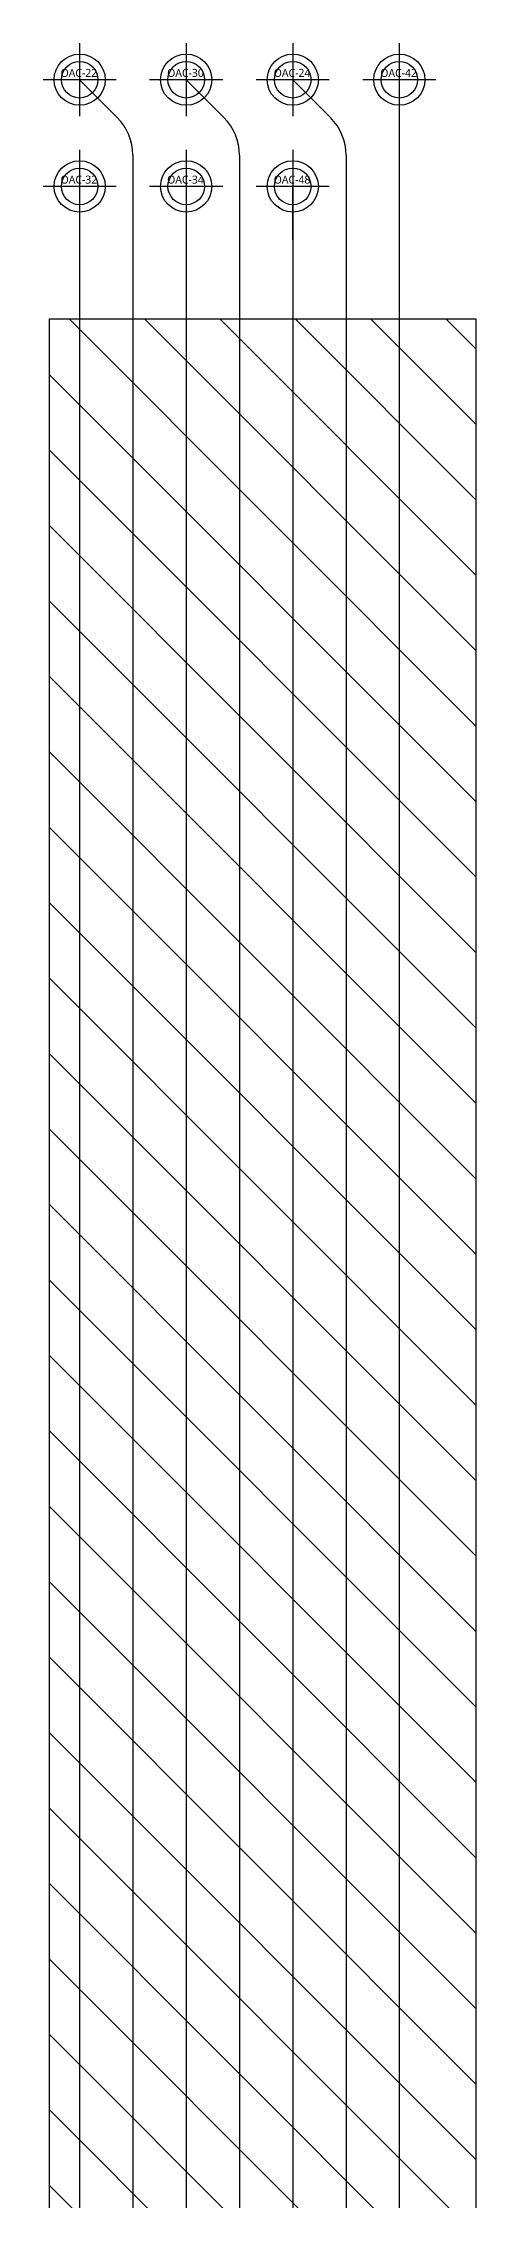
# Model space of a CAD drawing. Header units: millimetres. Extents: x 0 to 504600, y 0 to 118800.
# Drawn here: x 428200 to 429215, y 51644 to 56700 of the extents above; entities that cross this region are included whole.
import ezdxf
from ezdxf.enums import TextEntityAlignment as Align

# ---------------------------------------------------------------- set-up
doc = ezdxf.new("R2010")
doc.units = ezdxf.units.MM
doc.header["$LTSCALE"] = 200
for name, color, linetype in [('LG-AIRCON', 240, 'Continuous'), ('LG-RLRG', 3, 'Continuous'), ('LG-TEXT', 2, 'Continuous'), ('PIPE', 3, 'Continuous')]:
    doc.layers.add(name, color=color, linetype=linetype)
doc.styles.add('SUNJIN', font='malgun.ttf')

# ---------------------------------------------------------------- blocks, each defined once
blk = doc.blocks.new('A$C6AC5147B')
at = {"layer": 'PIPE', "color": 1, "linetype": 'Continuous'}
for p, q in [((75, 150), (75, 0)), ((150, 75), (0, 75))]:
    blk.add_line(p, q, dxfattribs=at)
at = {"layer": 'PIPE', "color": 0, "linetype": 'Continuous'}
for radius in [52.5, 37.5]:
    blk.add_circle((75, 75), radius, dxfattribs=at)

msp = doc.modelspace()

# ---------------------------------------------------------------- hatches: boundary and pattern name
at = {"layer": 'LG-AIRCON'}
h = msp.add_hatch(dxfattribs=at)
h.set_pattern_fill('ANSI31', color=8, scale=1000, angle=270)
h.set_pattern_definition([(315, (530538.79, 251821.74), (88.38835, 88.38835), [])])
h.paths.add_polyline_path([(429215.3, 56054.2), (429215.3, 46638.4), (428215.3, 46638.4), (428215.3, 56054.2)])

# ---------------------------------------------------------------- linework, layer by layer
at = {"layer": 'LG-AIRCON', "color": 8}
msp.add_lwpolyline([(429215.3, 56054.2), (429215.3, 46638.4), (428215.3, 46638.4), (428215.3, 56054.2)], close=True, dxfattribs=at)
at = {"layer": 'LG-RLRG'}
for p, q in [((428285.7, 56614.3), (428374.1, 56525.9)), ((428285.7, 56614.3), (428374.1, 56525.9)), ((428535.7, 56614.3), (428624.1, 56525.9)), ((428535.7, 56614.3), (428624.1, 56525.9)), ((428785.7, 56614.3), (428874.1, 56525.9)), ((428785.7, 56614.3), (428874.1, 56525.9)), ((429035.7, 56614.3), (429035.7, 47223.4)), ((428410.7, 56437.5), (428410.7, 46873.4)), ((428660.7, 56437.5), (428660.7, 47013.4)), ((428910.7, 56437.5), (428910.7, 47153.4)), ((428285.7, 56364.3), (428285.7, 46803.4)), ((428535.7, 56364.3), (428535.7, 46943.4)), ((428535.7, 56364.3), (428535.7, 56239.3)), ((428785.7, 56364.3), (428785.7, 47083.4)), ((428785.7, 56239.3), (428785.7, 56364.3))]:
    msp.add_line(p, q, dxfattribs=at)
for centre in [(428285.7, 56437.5), (428535.7, 56437.5), (428785.7, 56437.5)]:
    msp.add_arc(centre, 125, 0, 45, dxfattribs=at)

# ---------------------------------------------------------------- block references
at = {"layer": 'LG-RLRG', "xscale": 1.142857142857143, "yscale": 1.142857142857143, "zscale": 1.142857142857143}
for p in [(428200, 56528.6), (428450, 56528.6), (428700, 56528.6), (428950, 56528.6), (428200, 56278.6), (428450, 56278.6), (428700, 56278.6)]:
    msp.add_blockref('A$C6AC5147B', p, dxfattribs=at)

# ---------------------------------------------------------------- texts
at = {"layer": 'LG-TEXT', "color": 2, "style": 'SUNJIN'}
for s, p in [('OAC-22', (428284, 56620.9)), ('OAC-30', (428534, 56620.9)), ('OAC-24', (428784, 56620.9)), ('OAC-42', (429034, 56620.9)), ('OAC-32', (428284, 56370.9)), ('OAC-34', (428534, 56370.9)), ('OAC-48', (428784, 56370.9))]:
    msp.add_text(s, height=18.75, dxfattribs=at).set_placement(p, align=Align.CENTER)

doc.saveas('drawing.dxf')
